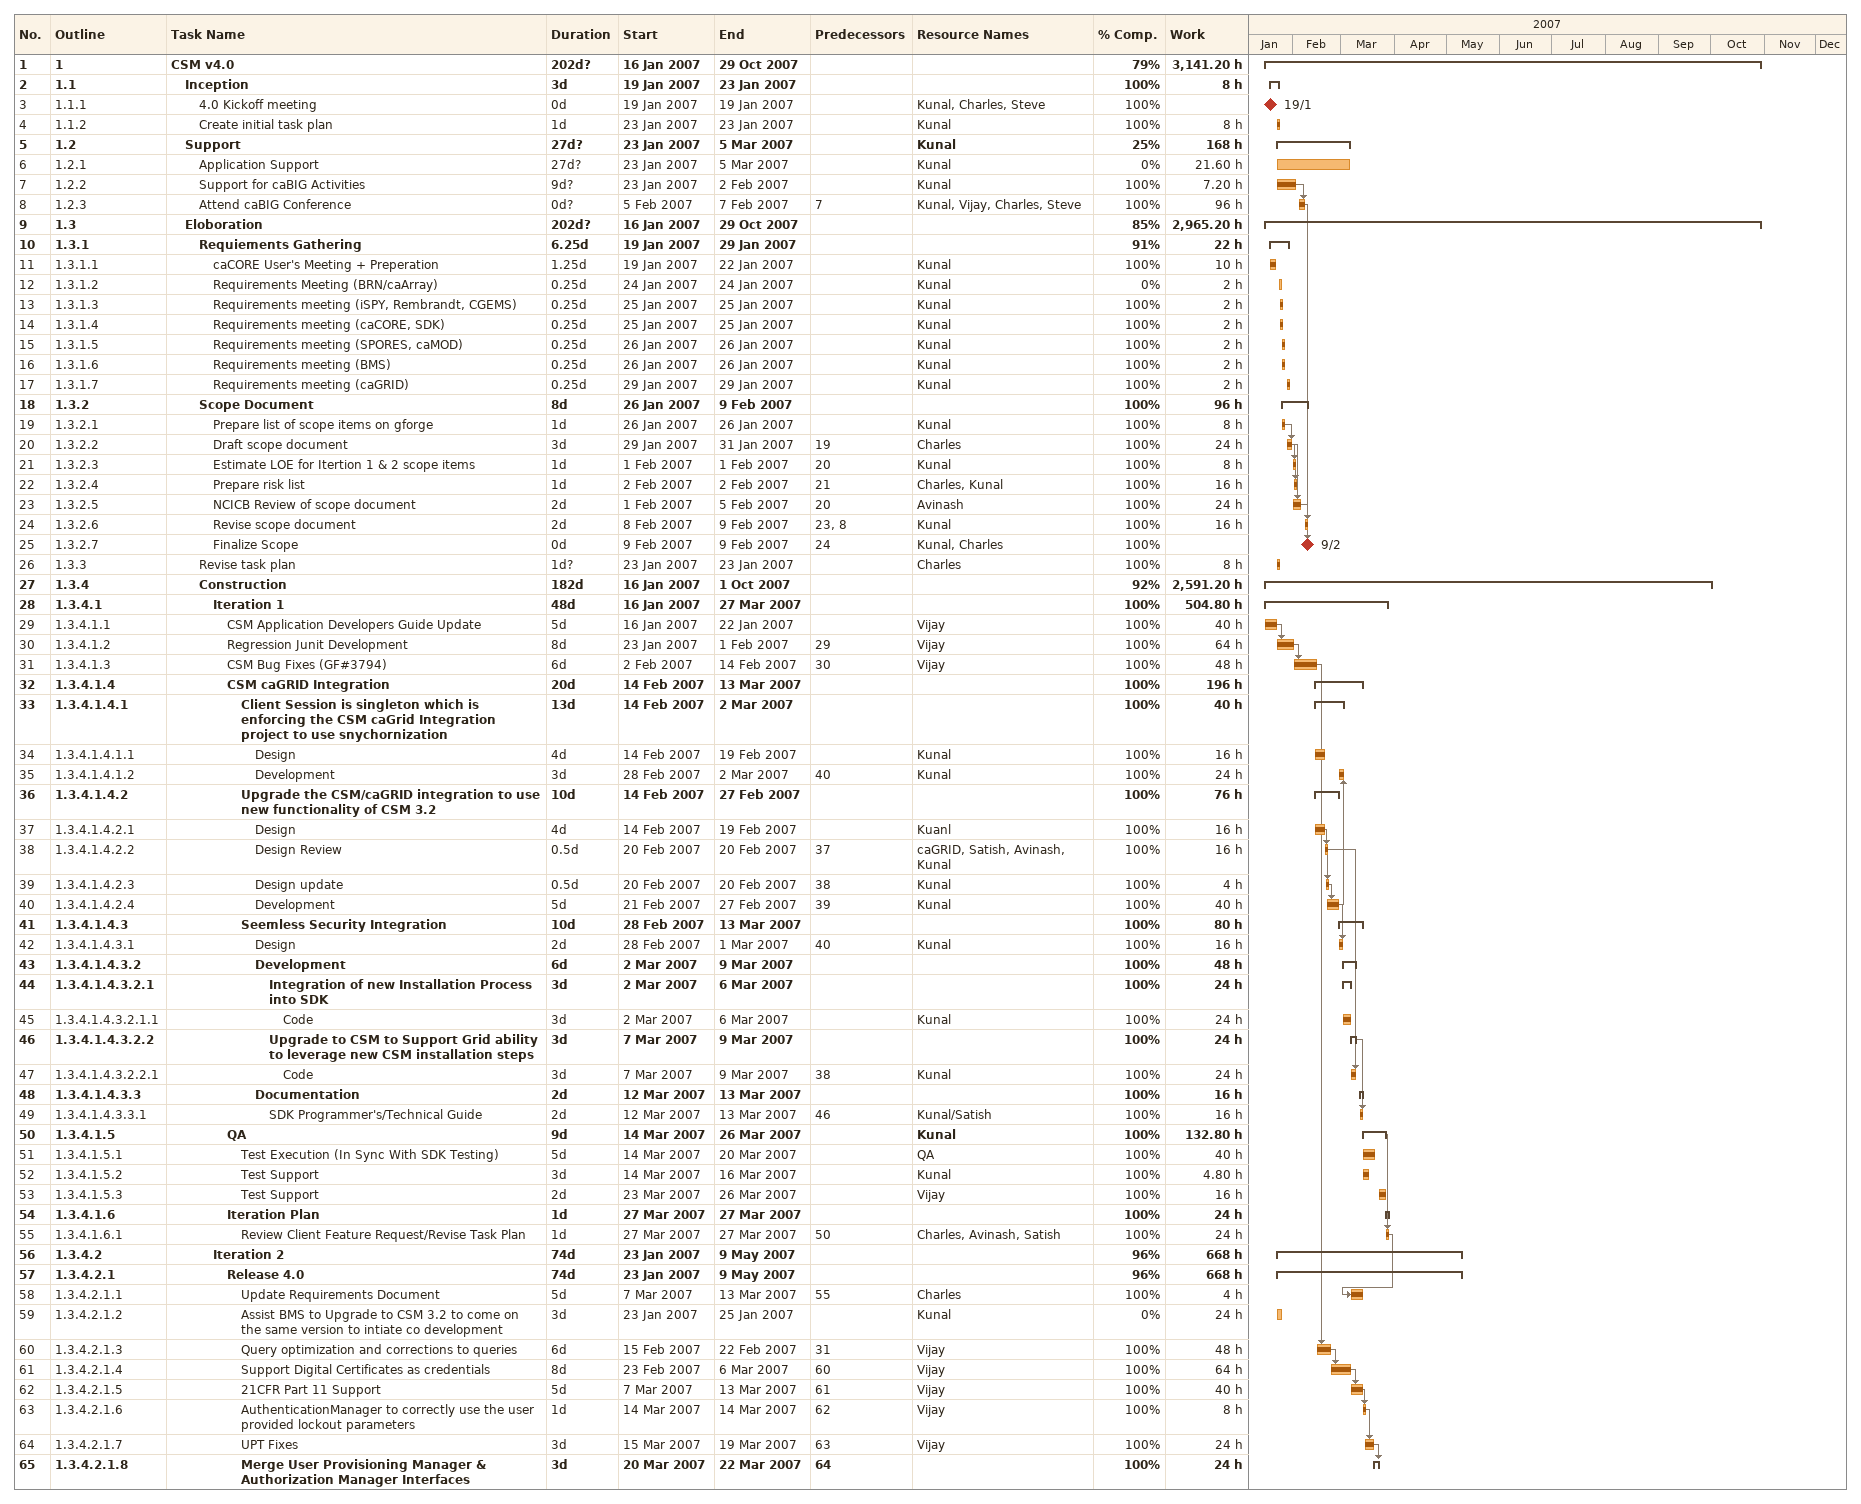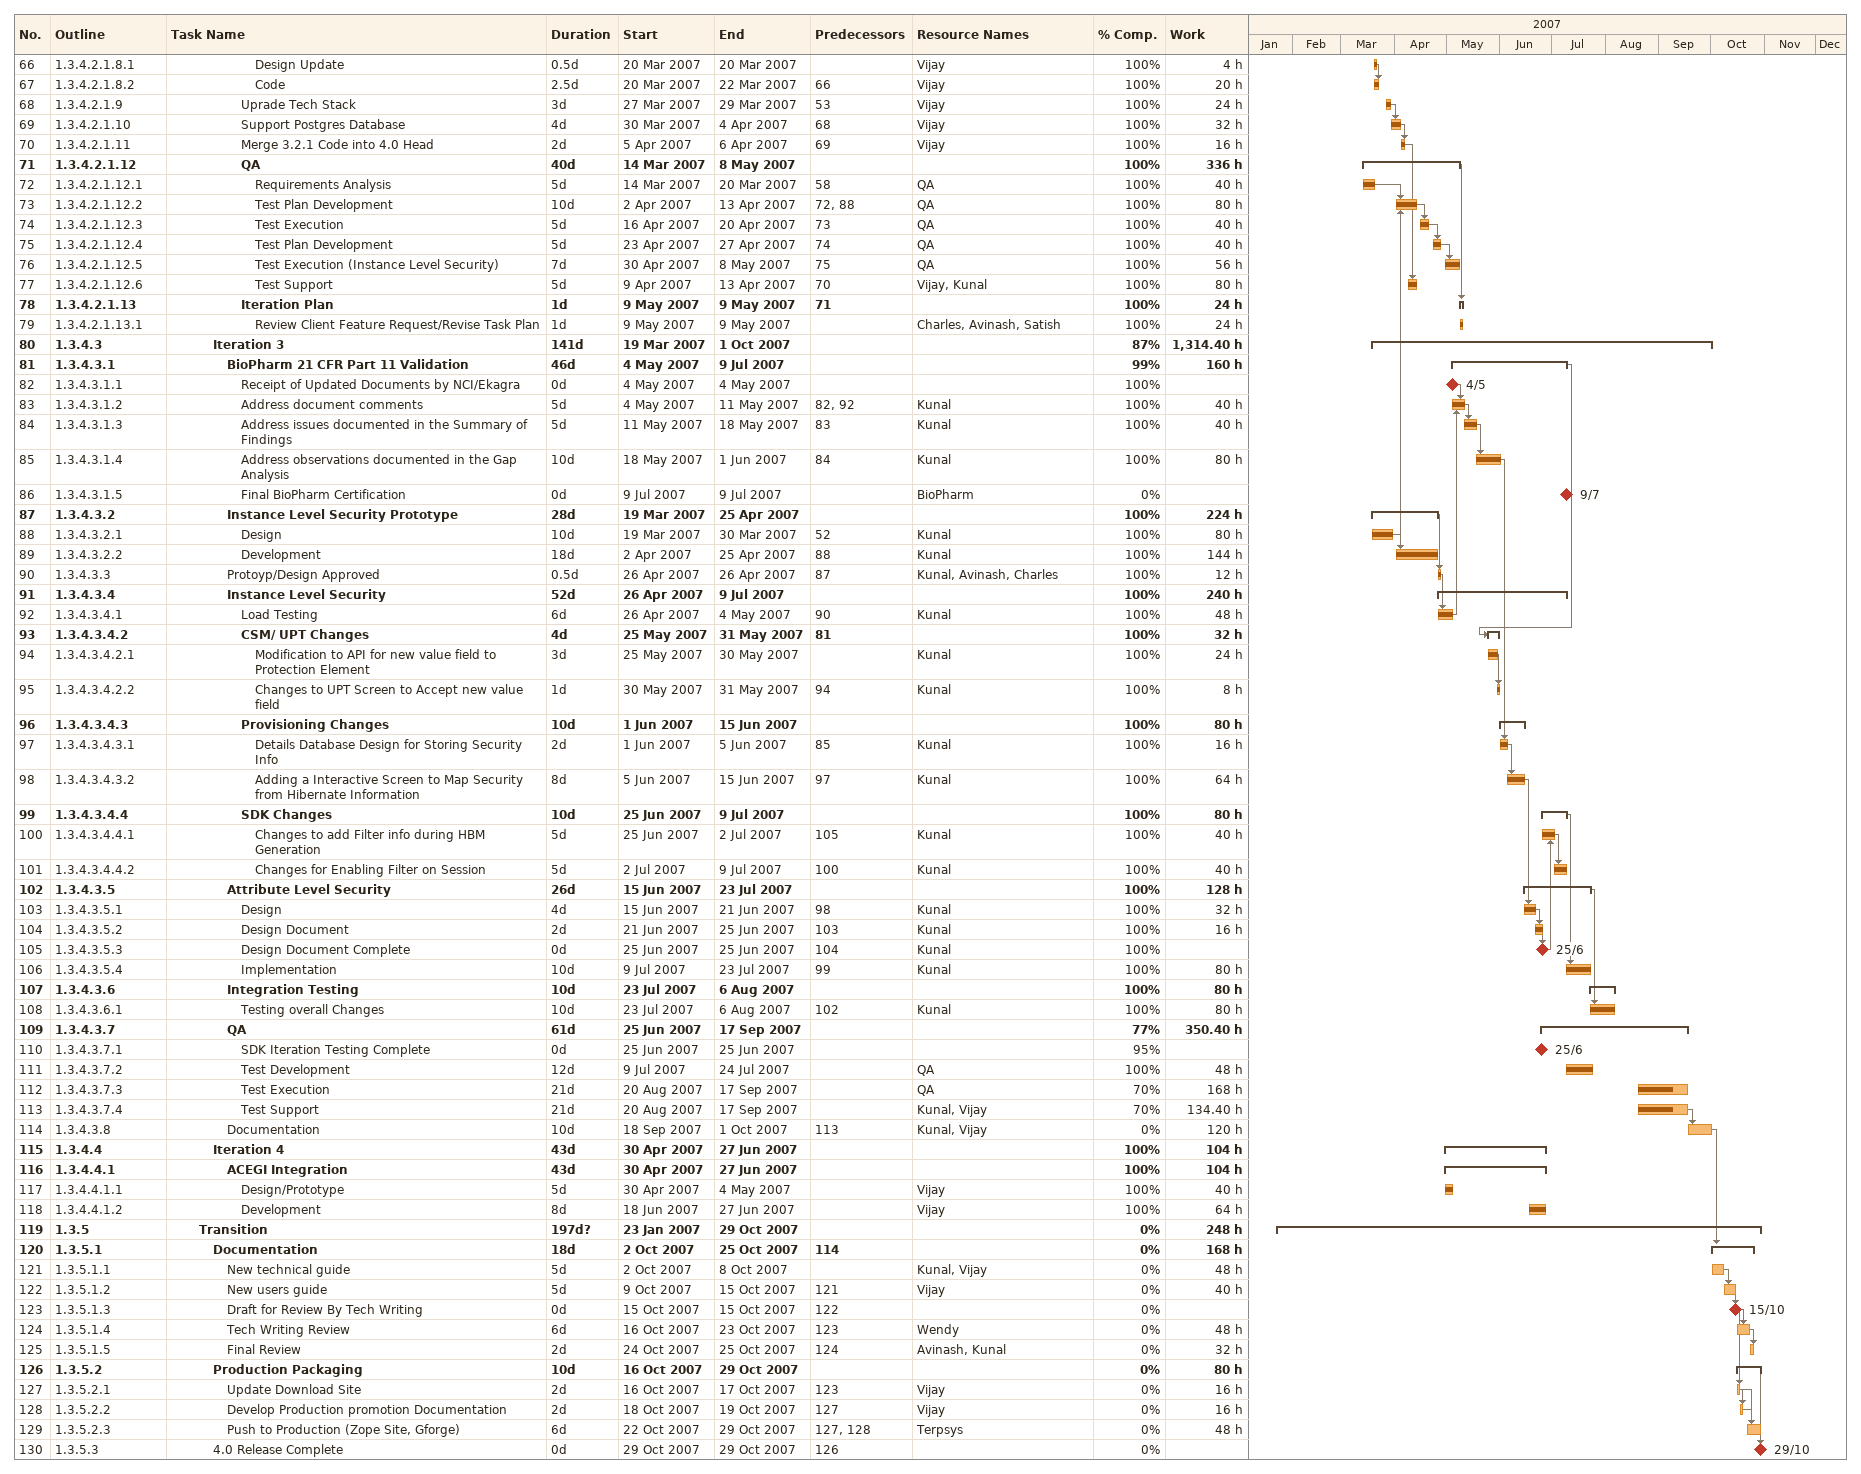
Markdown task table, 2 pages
| ID | WBS | Task | Duration | Start | Finish | Predecessors | Resources | % complete | Work (h) |
|---|---|---|---|---|---|---|---|---|---|
| 1 | 1 | **CSM v4.0** | 202d? | 2007-01-16 | 2007-10-29 |  |  | 79 | 3141.20 |
| 2 | 1.1 | **Inception** | 3d | 2007-01-19 | 2007-01-23 |  |  | 100 | 8 |
| 3 | 1.1.1 | 4.0 Kickoff meeting | 0d | 2007-01-19 | 2007-01-19 |  | Kunal, Charles, Steve | 100 |  |
| 4 | 1.1.2 | Create initial task plan | 1d | 2007-01-23 | 2007-01-23 |  | Kunal | 100 | 8 |
| 5 | 1.2 | **Support** | 27d? | 2007-01-23 | 2007-03-05 |  | Kunal | 25 | 168 |
| 6 | 1.2.1 | Application Support | 27d? | 2007-01-23 | 2007-03-05 |  | Kunal | 0 | 21.60 |
| 7 | 1.2.2 | Support for caBIG Activities | 9d? | 2007-01-23 | 2007-02-02 |  | Kunal | 100 | 7.20 |
| 8 | 1.2.3 | Attend caBIG Conference | 0d? | 2007-02-05 | 2007-02-07 | 7 | Kunal, Vijay, Charles, Steve | 100 | 96 |
| 9 | 1.3 | **Eloboration** | 202d? | 2007-01-16 | 2007-10-29 |  |  | 85 | 2965.20 |
| 10 | 1.3.1 | **Requiements Gathering** | 6.25d | 2007-01-19 | 2007-01-29 |  |  | 91 | 22 |
| 11 | 1.3.1.1 | caCORE User's Meeting + Preperation | 1.25d | 2007-01-19 | 2007-01-22 |  | Kunal | 100 | 10 |
| 12 | 1.3.1.2 | Requirements Meeting (BRN/caArray) | 0.25d | 2007-01-24 | 2007-01-24 |  | Kunal | 0 | 2 |
| 13 | 1.3.1.3 | Requirements meeting (iSPY, Rembrandt, CGEMS) | 0.25d | 2007-01-25 | 2007-01-25 |  | Kunal | 100 | 2 |
| 14 | 1.3.1.4 | Requirements meeting (caCORE, SDK) | 0.25d | 2007-01-25 | 2007-01-25 |  | Kunal | 100 | 2 |
| 15 | 1.3.1.5 | Requirements meeting (SPORES, caMOD) | 0.25d | 2007-01-26 | 2007-01-26 |  | Kunal | 100 | 2 |
| 16 | 1.3.1.6 | Requirements meeting (BMS) | 0.25d | 2007-01-26 | 2007-01-26 |  | Kunal | 100 | 2 |
| 17 | 1.3.1.7 | Requirements meeting (caGRID) | 0.25d | 2007-01-29 | 2007-01-29 |  | Kunal | 100 | 2 |
| 18 | 1.3.2 | **Scope Document** | 8d | 2007-01-26 | 2007-02-09 |  |  | 100 | 96 |
| 19 | 1.3.2.1 | Prepare list of scope items on gforge | 1d | 2007-01-26 | 2007-01-26 |  | Kunal | 100 | 8 |
| 20 | 1.3.2.2 | Draft scope document | 3d | 2007-01-29 | 2007-01-31 | 19 | Charles | 100 | 24 |
| 21 | 1.3.2.3 | Estimate LOE for Itertion 1 & 2 scope items | 1d | 2007-02-01 | 2007-02-01 | 20 | Kunal | 100 | 8 |
| 22 | 1.3.2.4 | Prepare risk list | 1d | 2007-02-02 | 2007-02-02 | 21 | Charles, Kunal | 100 | 16 |
| 23 | 1.3.2.5 | NCICB Review of scope document | 2d | 2007-02-01 | 2007-02-05 | 20 | Avinash | 100 | 24 |
| 24 | 1.3.2.6 | Revise scope document | 2d | 2007-02-08 | 2007-02-09 | 23, 8 | Kunal | 100 | 16 |
| 25 | 1.3.2.7 | Finalize Scope | 0d | 2007-02-09 | 2007-02-09 | 24 | Kunal, Charles | 100 |  |
| 26 | 1.3.3 | Revise task plan | 1d? | 2007-01-23 | 2007-01-23 |  | Charles | 100 | 8 |
| 27 | 1.3.4 | **Construction** | 182d | 2007-01-16 | 2007-10-01 |  |  | 92 | 2591.20 |
| 28 | 1.3.4.1 | **Iteration 1** | 48d | 2007-01-16 | 2007-03-27 |  |  | 100 | 504.80 |
| 29 | 1.3.4.1.1 | CSM Application Developers Guide Update | 5d | 2007-01-16 | 2007-01-22 |  | Vijay | 100 | 40 |
| 30 | 1.3.4.1.2 | Regression Junit Development | 8d | 2007-01-23 | 2007-02-01 | 29 | Vijay | 100 | 64 |
| 31 | 1.3.4.1.3 | CSM Bug Fixes (GF#3794) | 6d | 2007-02-02 | 2007-02-14 | 30 | Vijay | 100 | 48 |
| 32 | 1.3.4.1.4 | **CSM caGRID Integration** | 20d | 2007-02-14 | 2007-03-13 |  |  | 100 | 196 |
| 33 | 1.3.4.1.4.1 | **Client Session is singleton which is enforcing the CSM caGrid Integration project to use snychornization** | 13d | 2007-02-14 | 2007-03-02 |  |  | 100 | 40 |
| 34 | 1.3.4.1.4.1.1 | Design | 4d | 2007-02-14 | 2007-02-19 |  | Kunal | 100 | 16 |
| 35 | 1.3.4.1.4.1.2 | Development | 3d | 2007-02-28 | 2007-03-02 | 40 | Kunal | 100 | 24 |
| 36 | 1.3.4.1.4.2 | **Upgrade the CSM/caGRID integration to use new functionality of CSM 3.2** | 10d | 2007-02-14 | 2007-02-27 |  |  | 100 | 76 |
| 37 | 1.3.4.1.4.2.1 | Design | 4d | 2007-02-14 | 2007-02-19 |  | Kuanl | 100 | 16 |
| 38 | 1.3.4.1.4.2.2 | Design Review | 0.5d | 2007-02-20 | 2007-02-20 | 37 | caGRID, Satish, Avinash, Kunal | 100 | 16 |
| 39 | 1.3.4.1.4.2.3 | Design update | 0.5d | 2007-02-20 | 2007-02-20 | 38 | Kunal | 100 | 4 |
| 40 | 1.3.4.1.4.2.4 | Development | 5d | 2007-02-21 | 2007-02-27 | 39 | Kunal | 100 | 40 |
| 41 | 1.3.4.1.4.3 | **Seemless Security Integration** | 10d | 2007-02-28 | 2007-03-13 |  |  | 100 | 80 |
| 42 | 1.3.4.1.4.3.1 | Design | 2d | 2007-02-28 | 2007-03-01 | 40 | Kunal | 100 | 16 |
| 43 | 1.3.4.1.4.3.2 | **Development** | 6d | 2007-03-02 | 2007-03-09 |  |  | 100 | 48 |
| 44 | 1.3.4.1.4.3.2.1 | **Integration of new Installation Process into SDK** | 3d | 2007-03-02 | 2007-03-06 |  |  | 100 | 24 |
| 45 | 1.3.4.1.4.3.2.1.1 | Code | 3d | 2007-03-02 | 2007-03-06 |  | Kunal | 100 | 24 |
| 46 | 1.3.4.1.4.3.2.2 | **Upgrade to CSM to Support Grid ability to leverage new CSM installation steps** | 3d | 2007-03-07 | 2007-03-09 |  |  | 100 | 24 |
| 47 | 1.3.4.1.4.3.2.2.1 | Code | 3d | 2007-03-07 | 2007-03-09 | 38 | Kunal | 100 | 24 |
| 48 | 1.3.4.1.4.3.3 | **Documentation** | 2d | 2007-03-12 | 2007-03-13 |  |  | 100 | 16 |
| 49 | 1.3.4.1.4.3.3.1 | SDK Programmer's/Technical Guide | 2d | 2007-03-12 | 2007-03-13 | 46 | Kunal/Satish | 100 | 16 |
| 50 | 1.3.4.1.5 | **QA** | 9d | 2007-03-14 | 2007-03-26 |  | Kunal | 100 | 132.80 |
| 51 | 1.3.4.1.5.1 | Test Execution (In Sync With SDK Testing) | 5d | 2007-03-14 | 2007-03-20 |  | QA | 100 | 40 |
| 52 | 1.3.4.1.5.2 | Test Support | 3d | 2007-03-14 | 2007-03-16 |  | Kunal | 100 | 4.80 |
| 53 | 1.3.4.1.5.3 | Test Support | 2d | 2007-03-23 | 2007-03-26 |  | Vijay | 100 | 16 |
| 54 | 1.3.4.1.6 | **Iteration Plan** | 1d | 2007-03-27 | 2007-03-27 |  |  | 100 | 24 |
| 55 | 1.3.4.1.6.1 | Review Client Feature Request/Revise Task Plan | 1d | 2007-03-27 | 2007-03-27 | 50 | Charles, Avinash, Satish | 100 | 24 |
| 56 | 1.3.4.2 | **Iteration 2** | 74d | 2007-01-23 | 2007-05-09 |  |  | 96 | 668 |
| 57 | 1.3.4.2.1 | **Release 4.0** | 74d | 2007-01-23 | 2007-05-09 |  |  | 96 | 668 |
| 58 | 1.3.4.2.1.1 | Update Requirements Document | 5d | 2007-03-07 | 2007-03-13 | 55 | Charles | 100 | 4 |
| 59 | 1.3.4.2.1.2 | Assist BMS to Upgrade to CSM 3.2 to come on the same version to intiate co development | 3d | 2007-01-23 | 2007-01-25 |  | Kunal | 0 | 24 |
| 60 | 1.3.4.2.1.3 | Query optimization and corrections to queries | 6d | 2007-02-15 | 2007-02-22 | 31 | Vijay | 100 | 48 |
| 61 | 1.3.4.2.1.4 | Support Digital Certificates as credentials | 8d | 2007-02-23 | 2007-03-06 | 60 | Vijay | 100 | 64 |
| 62 | 1.3.4.2.1.5 | 21CFR Part 11 Support | 5d | 2007-03-07 | 2007-03-13 | 61 | Vijay | 100 | 40 |
| 63 | 1.3.4.2.1.6 | AuthenticationManager to correctly use the user provided lockout parameters | 1d | 2007-03-14 | 2007-03-14 | 62 | Vijay | 100 | 8 |
| 64 | 1.3.4.2.1.7 | UPT Fixes | 3d | 2007-03-15 | 2007-03-19 | 63 | Vijay | 100 | 24 |
| 65 | 1.3.4.2.1.8 | **Merge User Provisioning Manager & Authorization Manager Interfaces** | 3d | 2007-03-20 | 2007-03-22 | 64 |  | 100 | 24 |
| 66 | 1.3.4.2.1.8.1 | Design Update | 0.5d | 2007-03-20 | 2007-03-20 |  | Vijay | 100 | 4 |
| 67 | 1.3.4.2.1.8.2 | Code | 2.5d | 2007-03-20 | 2007-03-22 | 66 | Vijay | 100 | 20 |
| 68 | 1.3.4.2.1.9 | Uprade Tech Stack | 3d | 2007-03-27 | 2007-03-29 | 53 | Vijay | 100 | 24 |
| 69 | 1.3.4.2.1.10 | Support Postgres Database | 4d | 2007-03-30 | 2007-04-04 | 68 | Vijay | 100 | 32 |
| 70 | 1.3.4.2.1.11 | Merge 3.2.1 Code into 4.0 Head | 2d | 2007-04-05 | 2007-04-06 | 69 | Vijay | 100 | 16 |
| 71 | 1.3.4.2.1.12 | **QA** | 40d | 2007-03-14 | 2007-05-08 |  |  | 100 | 336 |
| 72 | 1.3.4.2.1.12.1 | Requirements Analysis | 5d | 2007-03-14 | 2007-03-20 | 58 | QA | 100 | 40 |
| 73 | 1.3.4.2.1.12.2 | Test Plan Development | 10d | 2007-04-02 | 2007-04-13 | 72, 88 | QA | 100 | 80 |
| 74 | 1.3.4.2.1.12.3 | Test Execution | 5d | 2007-04-16 | 2007-04-20 | 73 | QA | 100 | 40 |
| 75 | 1.3.4.2.1.12.4 | Test Plan Development | 5d | 2007-04-23 | 2007-04-27 | 74 | QA | 100 | 40 |
| 76 | 1.3.4.2.1.12.5 | Test Execution (Instance Level Security) | 7d | 2007-04-30 | 2007-05-08 | 75 | QA | 100 | 56 |
| 77 | 1.3.4.2.1.12.6 | Test Support | 5d | 2007-04-09 | 2007-04-13 | 70 | Vijay, Kunal | 100 | 80 |
| 78 | 1.3.4.2.1.13 | **Iteration Plan** | 1d | 2007-05-09 | 2007-05-09 | 71 |  | 100 | 24 |
| 79 | 1.3.4.2.1.13.1 | Review Client Feature Request/Revise Task Plan | 1d | 2007-05-09 | 2007-05-09 |  | Charles, Avinash, Satish | 100 | 24 |
| 80 | 1.3.4.3 | **Iteration 3** | 141d | 2007-03-19 | 2007-10-01 |  |  | 87 | 1314.40 |
| 81 | 1.3.4.3.1 | **BioPharm 21 CFR Part 11 Validation** | 46d | 2007-05-04 | 2007-07-09 |  |  | 99 | 160 |
| 82 | 1.3.4.3.1.1 | Receipt of Updated Documents by NCI/Ekagra | 0d | 2007-05-04 | 2007-05-04 |  |  | 100 |  |
| 83 | 1.3.4.3.1.2 | Address document comments | 5d | 2007-05-04 | 2007-05-11 | 82, 92 | Kunal | 100 | 40 |
| 84 | 1.3.4.3.1.3 | Address issues documented in the Summary of Findings | 5d | 2007-05-11 | 2007-05-18 | 83 | Kunal | 100 | 40 |
| 85 | 1.3.4.3.1.4 | Address observations documented in the Gap Analysis | 10d | 2007-05-18 | 2007-06-01 | 84 | Kunal | 100 | 80 |
| 86 | 1.3.4.3.1.5 | Final BioPharm Certification | 0d | 2007-07-09 | 2007-07-09 |  | BioPharm | 0 |  |
| 87 | 1.3.4.3.2 | **Instance Level Security Prototype** | 28d | 2007-03-19 | 2007-04-25 |  |  | 100 | 224 |
| 88 | 1.3.4.3.2.1 | Design | 10d | 2007-03-19 | 2007-03-30 | 52 | Kunal | 100 | 80 |
| 89 | 1.3.4.3.2.2 | Development | 18d | 2007-04-02 | 2007-04-25 | 88 | Kunal | 100 | 144 |
| 90 | 1.3.4.3.3 | Protoyp/Design Approved | 0.5d | 2007-04-26 | 2007-04-26 | 87 | Kunal, Avinash, Charles | 100 | 12 |
| 91 | 1.3.4.3.4 | **Instance Level Security** | 52d | 2007-04-26 | 2007-07-09 |  |  | 100 | 240 |
| 92 | 1.3.4.3.4.1 | Load Testing | 6d | 2007-04-26 | 2007-05-04 | 90 | Kunal | 100 | 48 |
| 93 | 1.3.4.3.4.2 | **CSM/ UPT Changes** | 4d | 2007-05-25 | 2007-05-31 | 81 |  | 100 | 32 |
| 94 | 1.3.4.3.4.2.1 | Modification to API for new value field to Protection Element | 3d | 2007-05-25 | 2007-05-30 |  | Kunal | 100 | 24 |
| 95 | 1.3.4.3.4.2.2 | Changes to UPT Screen to Accept new value field | 1d | 2007-05-30 | 2007-05-31 | 94 | Kunal | 100 | 8 |
| 96 | 1.3.4.3.4.3 | **Provisioning Changes** | 10d | 2007-06-01 | 2007-06-15 |  |  | 100 | 80 |
| 97 | 1.3.4.3.4.3.1 | Details Database Design for Storing Security Info | 2d | 2007-06-01 | 2007-06-05 | 85 | Kunal | 100 | 16 |
| 98 | 1.3.4.3.4.3.2 | Adding a Interactive Screen to Map Security from Hibernate Information | 8d | 2007-06-05 | 2007-06-15 | 97 | Kunal | 100 | 64 |
| 99 | 1.3.4.3.4.4 | **SDK Changes** | 10d | 2007-06-25 | 2007-07-09 |  |  | 100 | 80 |
| 100 | 1.3.4.3.4.4.1 | Changes to add Filter info during HBM Generation | 5d | 2007-06-25 | 2007-07-02 | 105 | Kunal | 100 | 40 |
| 101 | 1.3.4.3.4.4.2 | Changes for Enabling Filter on Session | 5d | 2007-07-02 | 2007-07-09 | 100 | Kunal | 100 | 40 |
| 102 | 1.3.4.3.5 | **Attribute Level Security** | 26d | 2007-06-15 | 2007-07-23 |  |  | 100 | 128 |
| 103 | 1.3.4.3.5.1 | Design | 4d | 2007-06-15 | 2007-06-21 | 98 | Kunal | 100 | 32 |
| 104 | 1.3.4.3.5.2 | Design Document | 2d | 2007-06-21 | 2007-06-25 | 103 | Kunal | 100 | 16 |
| 105 | 1.3.4.3.5.3 | Design Document Complete | 0d | 2007-06-25 | 2007-06-25 | 104 | Kunal | 100 |  |
| 106 | 1.3.4.3.5.4 | Implementation | 10d | 2007-07-09 | 2007-07-23 | 99 | Kunal | 100 | 80 |
| 107 | 1.3.4.3.6 | **Integration Testing** | 10d | 2007-07-23 | 2007-08-06 |  |  | 100 | 80 |
| 108 | 1.3.4.3.6.1 | Testing overall Changes | 10d | 2007-07-23 | 2007-08-06 | 102 | Kunal | 100 | 80 |
| 109 | 1.3.4.3.7 | **QA** | 61d | 2007-06-25 | 2007-09-17 |  |  | 77 | 350.40 |
| 110 | 1.3.4.3.7.1 | SDK Iteration Testing Complete | 0d | 2007-06-25 | 2007-06-25 |  |  | 95 |  |
| 111 | 1.3.4.3.7.2 | Test Development | 12d | 2007-07-09 | 2007-07-24 |  | QA | 100 | 48 |
| 112 | 1.3.4.3.7.3 | Test Execution | 21d | 2007-08-20 | 2007-09-17 |  | QA | 70 | 168 |
| 113 | 1.3.4.3.7.4 | Test Support | 21d | 2007-08-20 | 2007-09-17 |  | Kunal, Vijay | 70 | 134.40 |
| 114 | 1.3.4.3.8 | Documentation | 10d | 2007-09-18 | 2007-10-01 | 113 | Kunal, Vijay | 0 | 120 |
| 115 | 1.3.4.4 | **Iteration 4** | 43d | 2007-04-30 | 2007-06-27 |  |  | 100 | 104 |
| 116 | 1.3.4.4.1 | **ACEGI Integration** | 43d | 2007-04-30 | 2007-06-27 |  |  | 100 | 104 |
| 117 | 1.3.4.4.1.1 | Design/Prototype | 5d | 2007-04-30 | 2007-05-04 |  | Vijay | 100 | 40 |
| 118 | 1.3.4.4.1.2 | Development | 8d | 2007-06-18 | 2007-06-27 |  | Vijay | 100 | 64 |
| 119 | 1.3.5 | **Transition** | 197d? | 2007-01-23 | 2007-10-29 |  |  | 0 | 248 |
| 120 | 1.3.5.1 | **Documentation** | 18d | 2007-10-02 | 2007-10-25 | 114 |  | 0 | 168 |
| 121 | 1.3.5.1.1 | New technical guide | 5d | 2007-10-02 | 2007-10-08 |  | Kunal, Vijay | 0 | 48 |
| 122 | 1.3.5.1.2 | New users guide | 5d | 2007-10-09 | 2007-10-15 | 121 | Vijay | 0 | 40 |
| 123 | 1.3.5.1.3 | Draft for Review By Tech Writing | 0d | 2007-10-15 | 2007-10-15 | 122 |  | 0 |  |
| 124 | 1.3.5.1.4 | Tech Writing Review | 6d | 2007-10-16 | 2007-10-23 | 123 | Wendy | 0 | 48 |
| 125 | 1.3.5.1.5 | Final Review | 2d | 2007-10-24 | 2007-10-25 | 124 | Avinash, Kunal | 0 | 32 |
| 126 | 1.3.5.2 | **Production Packaging** | 10d | 2007-10-16 | 2007-10-29 |  |  | 0 | 80 |
| 127 | 1.3.5.2.1 | Update Download Site | 2d | 2007-10-16 | 2007-10-17 | 123 | Vijay | 0 | 16 |
| 128 | 1.3.5.2.2 | Develop Production promotion Documentation | 2d | 2007-10-18 | 2007-10-19 | 127 | Vijay | 0 | 16 |
| 129 | 1.3.5.2.3 | Push to Production (Zope Site, Gforge) | 6d | 2007-10-22 | 2007-10-29 | 127, 128 | Terpsys | 0 | 48 |
| 130 | 1.3.5.3 | 4.0 Release Complete | 0d | 2007-10-29 | 2007-10-29 | 126 |  | 0 |  |
